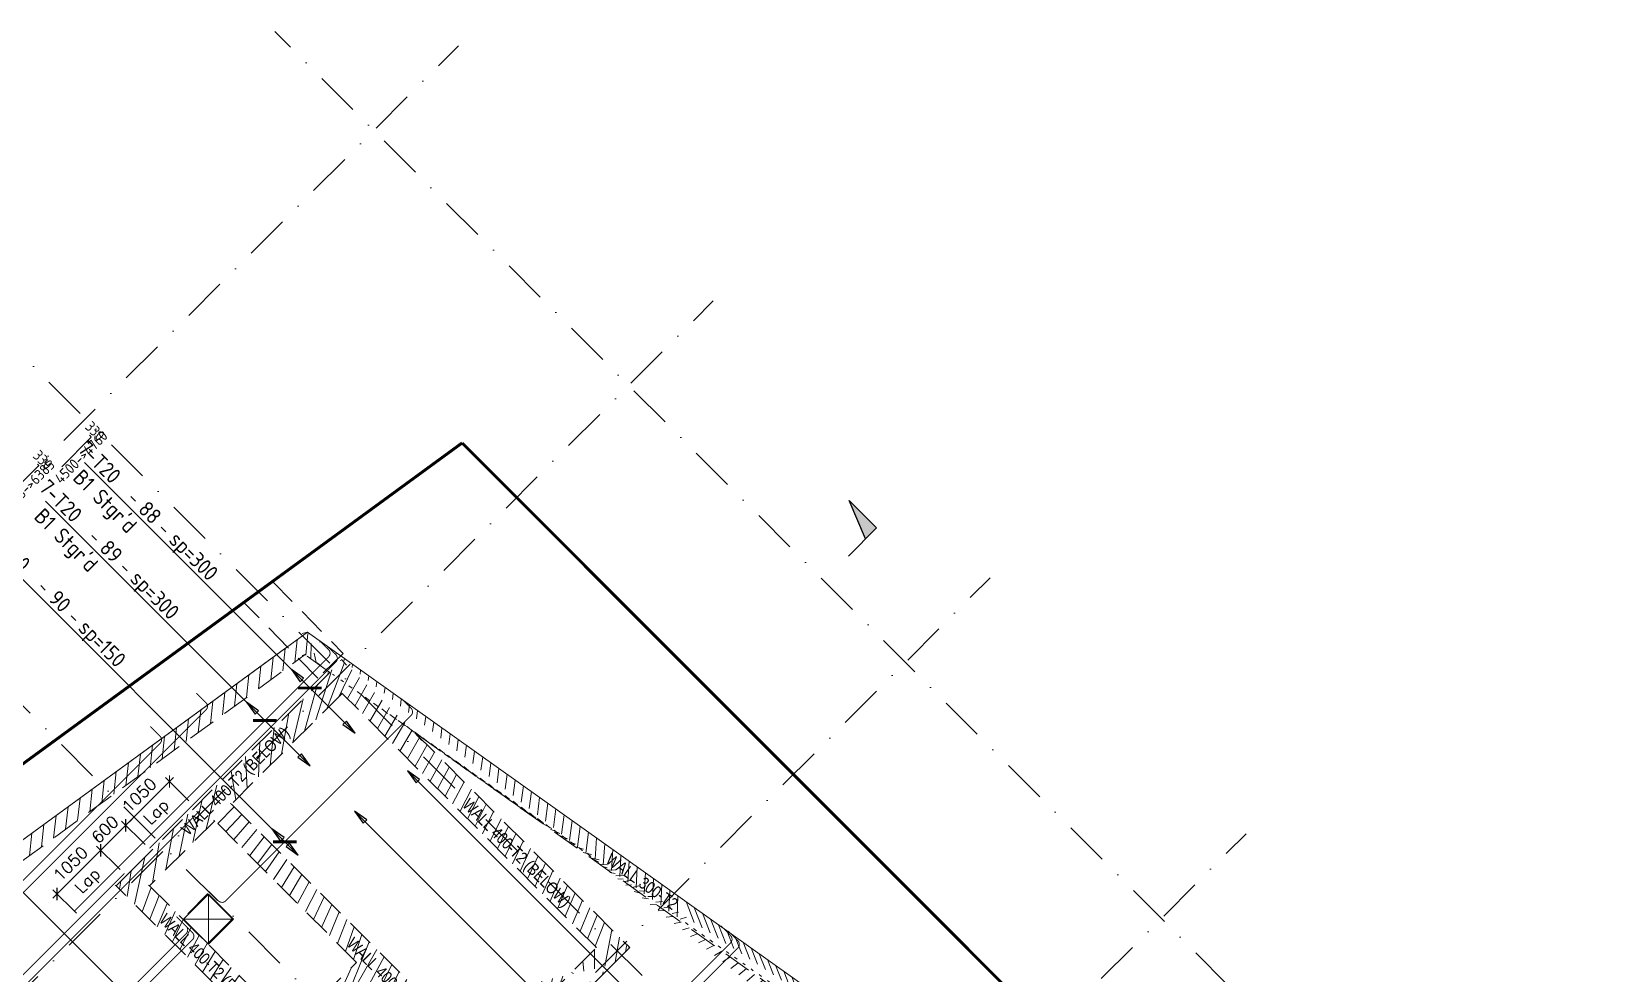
# Model space of a CAD drawing. Extents: x 660761725 to 1323371458, y 2734871439 to 5470067957.
# Drawn here: x 661347656 to 661374334, y 2735077402 to 2735093403 of the extents above; entities that cross this region are included whole.
import ezdxf
from ezdxf.enums import TextEntityAlignment as Align

# ---------------------------------------------------------------- set-up
doc = ezdxf.new("R2010")
doc.units = 0
for name, pattern in [('AXES', [1.95, 1.2, -0.25, 0.25, -0.25]), ('CENTER2', [28.575000000000003, 19.05, -3.175, 3.175, -3.175]), ('Hidden', [714.375, 476.25, -238.125]), ('sbp_axis_short', [10, 5, -2.5, 0, -2.5])]:
    doc.linetypes.add(name, pattern=pattern)
doc.layers.add('A-DETL', color=5, linetype='Continuous', lineweight=9, true_color=0x0000ff)
for name, color, linetype, lineweight in [('A-FLOR-PATT', 7, 'Continuous', 15), ('A-GENM', 7, 'Continuous', 9), ('A-ROOF', 7, 'Continuous', 15), ('A-WALL', 7, 'Continuous', 15), ('A-WALL-IDEN', 7, 'Continuous', 9), ('S-GRID', 7, 'Continuous', 9), ('S-MATCH LNE', 5, 'CENTER2', 40)]:
    doc.layers.add(name, color=color, linetype=linetype, lineweight=lineweight)
for name, color, linetype in [('S-AXIS', 20, 'AXES'), ('S-RBAR-T16', 201, 'Continuous'), ('S-RBAR-T20', 10, 'Continuous'), ('S-RDIMO', 8, 'Continuous'), ('S-RSYMB', 7, 'Continuous'), ('S-SCEL-INDT', 222, 'Continuous'), ('S-SIMPLETEXT', 7, 'Continuous')]:
    doc.layers.add(name, color=color, linetype=linetype)
doc.styles.add('Arial Narrow_1', font='ARIALN.TTF', dxfattribs={"height": 199.9999999999998})
doc.styles.add('ARMACAD', font='isocp.shx')
doc.styles.add('ROMANS', font='romans.shx')
doc.dimstyles.new('S-DIMI-100', dxfattribs={"dimscale": 100, "dimtxt": 2, "dimasz": 1.5, "dimexe": 1, "dimexo": 1, "dimgap": 1, "dimtad": 1, "dimdec": 0, "dimzin": 12, "dimdsep": 46, "dimtxsty": 'ROMANS', "dimblk": 'ARCHTICK', "dimcen": 0.09, "dimdle": 1, "dimclrd": 8, "dimclre": 8, "dimclrt": 4, "dimadec": 0, "dimazin": 3, "dimtfac": 1, "dimtdec": 0, "dimtix": 1, "dimtmove": 1, "dimatfit": 3, "dimtolj": 1, "dimtzin": 0, "dimarcsym": 0})
pattern_1 = [(74.99999999999999, (0, 0), (-153.3407249233896, 41.08752341002518), [])]

# ---------------------------------------------------------------- blocks, each defined once
blk = doc.blocks.new('I am… All Range.')
at = {"layer": 'S-GRID', "color": 8, "linetype": 'sbp_axis_short', "lineweight": 13, "ltscale": 150}
for p, q in [((662699205.5044558, 2734567163.969937), (662676662.055647, 2734589707.418746)), ((662613679.1571203, 2734523360.248725), (662679782.7279356, 2734589463.81954)), ((662618010.1861551, 2734519029.21969), (662684113.7569702, 2734585132.790505)), ((662671765.3411871, 2734584810.704287), (662694307.7183684, 2734562268.327105)), ((662668795.4927062, 2734581840.855805), (662691337.8698875, 2734559298.478624)), ((662622712.44625, 2734514326.959595), (662688816.0170653, 2734580430.53041)), ((662627061.1529542, 2734509978.252891), (662693164.7237693, 2734576081.823706))]:
    blk.add_line(p, q, dxfattribs=at)
blk = doc.blocks.new('*U1141')
at = {"layer": 'S-SCEL-INDT'}
blk.add_line((-1.598034076772778e-05, -9.017526509425661), (-4.236298395894313e-05, 0), dxfattribs=at)
blk.add_lwpolyline([(-1.598034251388655e-05, -9.017526509426535), (-2.729673832266011e-05, -5.517526509764139), (8.74998401881464, -9.017498218424205), (-1.598034251388655e-05, -9.017526509426535)], dxfattribs=at)
blk.add_solid([(8.749984018815223, -9.017498218424496), (-1.598034076772778e-05, -9.017526509423043), (4.374978361036412, -7.267512364094754), (-2.729674239717861e-05, -5.517526509763265)], dxfattribs=at)
blk = doc.blocks.new('I am… Limitless.')
at = {"layer": 'S-SCEL-INDT', "xscale": 75.00000000000097, "yscale": 75.00000000000097, "zscale": 75.00000000000097, "rotation": 135.000370696447}
blk.add_blockref('*U1141', (662399198.5968269, 2734580797.873741), dxfattribs=at)
blk = doc.blocks.new('I am… Atomic.')
at = {"layer": 'A-FLOR-PATT', "transparency": 33554600}
h = blk.add_hatch(dxfattribs=at)
h.set_pattern_fill('ANSI31', color=8, scale=50, angle=30, style=0)
h.set_pattern_definition(pattern_1)
edge = h.paths.add_edge_path()
edge.add_line((662389967.6433319, 2734579123.010657), (662390007.8012236, 2734579503.468677))
edge.add_line((662342114.705975, 2734544592.546931), (662390007.8012234, 2734579503.468677))
edge.add_line((662363195.8073889, 2734559608.047176), (662389967.7690635, 2734579123.040917))
edge.add_line((662362417.6524743, 2734559040.823584), (662363719.8899552, 2734559990.06879))
edge.add_line((662346720.4841449, 2734547598.623516), (662362783.6519626, 2734559307.613063))
edge.add_line((662345821.5310795, 2734546943.346041), (662347578.010761, 2734548223.703842))
edge.add_line((662342292.6126368, 2734544370.997322), (662346307.4227723, 2734547297.529027))
edge.add_line((662325865.2845687, 2734528370.671522), (662342114.6925843, 2734544592.5523))
edge.add_line((662340490.7204528, 2734542572.157625), (662342149.9785906, 2734544228.604904))
edge.add_line((662339422.0417168, 2734541505.28928), (662341320.3495216, 2734543400.381265))
edge.add_line((662336597.6306283, 2734538685.662872), (662340136.8031961, 2734542218.839921))
edge.add_line((662332705.8949801, 2734534800.520002), (662336243.7133716, 2734538332.345168))
edge.add_line((662332253.0745114, 2734534348.466631), (662332782.9359009, 2734534877.430412))
edge.add_line((662326312.3910785, 2734528417.846987), (662332351.9776915, 2734534447.202265))
edge.add_line((662325865.2845687, 2734528370.671522), (662326312.3910785, 2734528417.846987))
h = blk.add_hatch(dxfattribs=at)
h.set_pattern_fill('ANSI31', color=8, scale=50, angle=30, style=0)
h.set_pattern_definition(pattern_1)
edge = h.paths.add_edge_path()
edge.add_line((662389967.6433319, 2734579123.010657), (662390007.8012236, 2734579503.468677))
edge.add_line((662390178.8400514, 2734578972.951882), (662393574.2351673, 2734576558.543434))
edge.add_line((662390389.9110394, 2734578822.862847), (662389967.7690635, 2734579123.040917))
edge.add_line((662401600.1085552, 2734571260.373601), (662390007.8012234, 2734579503.468677))
edge.add_line((662401045.2346829, 2734570742.112331), (662400996.5411683, 2734571280.666277))
edge.add_line((662400996.5411683, 2734571280.666277), (662391834.41239, 2734577795.702194))
edge.add_line((662401631.7932035, 2734570909.939), (662401600.1085552, 2734571260.373601))
edge.add_line((662398386.0115408, 2734568087.393885), (662401045.2346829, 2734570742.112331))
edge.add_line((662378065.801715, 2734545768.423274), (662383150.2610395, 2734551353.010825))
edge.add_line((662383150.2610395, 2734551353.010825), (662388234.7203641, 2734556937.598375))
edge.add_line((662388234.7203641, 2734556937.598375), (662393319.1796887, 2734562522.185926))
edge.add_line((662393319.1796887, 2734562522.185926), (662398403.6390133, 2734568106.773477))
edge.add_line((662377177.0145457, 2734544792.211362), (662378389.7704264, 2734546124.258873))
edge.add_line((662345219.5168241, 2734509691.243385), (662350637.7770958, 2734515642.46591))
edge.add_line((662350637.7770958, 2734515642.46591), (662356056.0373675, 2734521593.688435))
edge.add_line((662356056.0373675, 2734521593.688435), (662361474.2976393, 2734527544.91096))
edge.add_line((662361474.2976393, 2734527544.91096), (662366892.5579109, 2734533496.133485))
edge.add_line((662366892.5579109, 2734533496.133485), (662372310.8181826, 2734539447.35601))
edge.add_line((662372310.8181826, 2734539447.35601), (662377729.0784543, 2734545398.578536))
edge.add_line((662345267.5598451, 2734509156.384884), (662400082.3408674, 2734569362.972085))
edge.add_line((662401418.6805061, 2734570690.601139), (662400941.3227103, 2734570214.051982))
edge.add_line((662400082.3408674, 2734569362.972085), (662401631.7932035, 2734570909.939))
h = blk.add_hatch(dxfattribs=at)
h.set_pattern_fill('ANSI31', color=8, scale=50, angle=30, style=0)
h.set_pattern_definition(pattern_1)
h.paths.add_polyline_path([(662390598.7475477, 2734578465.579719), (662388715.9077953, 2734576585.929477), (662393033.5280749, 2734572268.306242), (662394916.3678274, 2734574147.956483)], flags=16)
h.paths.add_polyline_path([(662390839.3164489, 2734573896.731206), (662388432.7739979, 2734576303.275305), (662387325.0130155, 2734575197.390858), (662389731.5554665, 2734572790.846759)], flags=16)
h.paths.add_polyline_path([(662390368.5953544, 2734572861.041639), (662386723.2477131, 2734569221.869177), (662388351.2029004, 2734567593.912876), (662391996.5505418, 2734571233.085337)], flags=16)
edge = h.paths.add_edge_path()
edge.add_line((662387041.8903742, 2734575480.513693), (662390592.252198, 2734579033.96361))
edge.add_line((662390595.7468959, 2734579030.091289), (662391834.41239, 2734577795.702194))
edge.add_line((662387041.8903742, 2734575480.513693), (662386758.7565768, 2734575197.859521))
edge.add_line((662389448.4216691, 2734572508.192587), (662386758.7565768, 2734575197.859521))
edge.add_line((662388351.1917443, 2734567028.135869), (662386156.9912745, 2734569222.337841))
edge.add_line((662386156.9912745, 2734569222.337841), (662386440.1250719, 2734569504.992013))
edge.add_line((662386440.1250719, 2734569504.992013), (662389448.4216691, 2734572508.192587))
edge.add_line((662395199.4904686, 2734573864.833648), (662388634.3255417, 2734567310.790041))
edge.add_line((662388351.1917443, 2734567028.135869), (662388634.3255417, 2734567310.790041))
edge.add_line((662390580.9457026, 2734573073.032268), (662392208.9008899, 2734571445.075966))
edge.add_line((662392208.9008899, 2734571445.075966), (662392750.3942775, 2734571985.65207))
edge.add_line((662395199.4904686, 2734573864.833648), (662395482.624266, 2734574147.48782))
edge.add_line((662391834.41239, 2734577795.702194), (662395482.624266, 2734574147.48782))
edge.add_line((662392750.3942775, 2734571985.65207), (662391122.4390903, 2734573613.608371))
at = {"layer": 'A-DETL', "color": 8, "linetype": 'Hidden', "lineweight": 9}
for p, q in [((662363195.8073889, 2734559608.047176), (662389967.7690635, 2734579123.040917)), ((662389967.6433319, 2734579123.010657), (662389919.3195813, 2734579111.380624)), ((662390389.9110394, 2734578822.862847), (662389967.7690635, 2734579123.040917)), ((662390592.252198, 2734579033.96361), (662390561.8434571, 2734579023.801381)), ((662390592.252198, 2734579033.96361), (662390577.8165231, 2734579039.74738)), ((662390672.3216735, 2734578945.242155), (662390592.252198, 2734579033.96361)), ((662387041.8903742, 2734575480.513693), (662390389.9110394, 2734578822.862847)), ((662390345.7961742, 2734578808.120199), (662390389.9110394, 2734578822.862847)), ((662390598.7475477, 2734578465.579719), (662388715.9077953, 2734576585.929477)), ((662390598.7475477, 2734578465.579719), (662390577.8052076, 2734578473.970437)), ((662394916.3678274, 2734574147.956483), (662390598.7475477, 2734578465.579719)), ((662400996.5411683, 2734571280.666277), (662391834.41239, 2734577795.702194)), ((662391834.41239, 2734577795.702194), (662391950.5722613, 2734577666.990563)), ((662391834.41239, 2734577795.702194), (662395482.624266, 2734574147.48782)), ((662388694.9647131, 2734576594.320492), (662388715.9077953, 2734576585.929477)), ((662388715.9077953, 2734576585.929477), (662393033.5280749, 2734572268.306242)), ((662388432.7739979, 2734576303.275305), (662387325.0130155, 2734575197.390858)), ((662388432.7739979, 2734576303.275305), (662388411.8308041, 2734576311.666365)), ((662390839.3164489, 2734573896.731206), (662388432.7739979, 2734576303.275305)), ((662387041.8903742, 2734575480.513693), (662386758.7565768, 2734575197.859521)), ((662386758.7565768, 2734575197.859521), (662386737.8128828, 2734575206.250782)), ((662389448.4216691, 2734572508.192587), (662386758.7565768, 2734575197.859521)), ((662387325.0130155, 2734575197.390858), (662387304.0693852, 2734575205.782093)), ((662387325.0130155, 2734575197.390858), (662389731.5554665, 2734572790.846759)), ((662388311.1330523, 2734575061.079509), (662387886.9457616, 2734574636.892551)), ((662388322.3579613, 2734575049.835546), (662388311.1330523, 2734575061.079509)), ((662388327.2305962, 2734575054.629898), (662388311.1330523, 2734575061.079509)), ((662387886.9457616, 2734574636.892551), (662388310.4308417, 2734574212.68864)), ((662387886.9457616, 2734574636.892551), (662387902.5299001, 2734574630.64864)), ((662388310.4308417, 2734574212.68864), (662388315.4251586, 2734574217.682953)), ((662388327.0968033, 2734574206.011288), (662388310.4308417, 2734574212.68864)), ((662393033.5280749, 2734572268.306242), (662394916.3678274, 2734574147.956483)), ((662394916.3678274, 2734574147.956483), (662394895.4247582, 2734574156.347494)), ((662395199.4904686, 2734573864.833648), (662395482.624266, 2734574147.48782)), ((662395482.624266, 2734574147.48782), (662395461.6812607, 2734574155.878805)), ((662395199.4904686, 2734573864.833648), (662388634.3255417, 2734567310.790041)), ((662389731.5554665, 2734572790.846759), (662390839.3164489, 2734573896.731206)), ((662390839.3164489, 2734573896.731206), (662390818.3728489, 2734573905.122429))]:
    blk.add_line(p, q, dxfattribs=at)
blk.add_lwpolyline([(662389415.5158564, 2734580367.330157), (662390614.7641478, 2734579143.749458), (662390184.5302789, 2734578725.533085), (662388925.8892986, 2734580009.711539)], dxfattribs=at)
at = {"layer": 'A-GENM', "color": 8}
for points in [[(662388327.2305962, 2734575054.629898), (662388327.2138625, 2734574205.964387)], [(662388751.914558, 2734574629.945645), (662387902.5299001, 2734574630.64864)]]:
    blk.add_lwpolyline(points, dxfattribs=at)
at = {"layer": 'A-ROOF', "color": 8, "lineweight": 13}
for p, q in [((662389966.2091329, 2734579493.458746), (662390007.6754917, 2734579503.438417)), ((662401600.1085552, 2734571260.373601), (662390007.8012234, 2734579503.468677)), ((662389680.6962347, 2734579264.969228), (662342118.9841868, 2734544586.677794)), ((662387902.5299001, 2734574630.64864), (662388327.2305962, 2734575054.629898)), ((662388734.6181326, 2734574636.875597), (662388322.392976, 2734575049.800472)), ((662388327.2305962, 2734575054.629898), (662388751.914558, 2734574629.945645)), ((662388327.2138621, 2734574205.964387), (662387902.5299001, 2734574630.64864)), ((662388315.4602314, 2734574217.718026), (662388734.6181326, 2734574636.875597)), ((662388751.914558, 2734574629.945645), (662388327.2138621, 2734574205.964387)), ((662388751.914558, 2734574629.945645), (662388734.6181326, 2734574636.875597))]:
    blk.add_line(p, q, dxfattribs=at)
at = {"layer": 'A-WALL', "color": 8, "lineweight": 13}
for p, q in [((662342114.705975, 2734544592.546931), (662390007.8012234, 2734579503.468677)), ((662390007.6754918, 2734579503.438417), (662389917.7598916, 2734579481.798512))]:
    blk.add_line(p, q, dxfattribs=at)
at = {"layer": 'S-MATCH LNE', "ltscale": 50, "const_width": 50}
for points in [[(662361713.0110677, 2734560133.682059), (662392634.5624754, 2734582718.491432)], [(662392634.5624754, 2734582718.491432), (662410357.5035155, 2734564995.550393)]]:
    blk.add_lwpolyline(points, dxfattribs=at)
at = {"layer": 'A-WALL-IDEN', "color": 8, "char_height": 199.9999999999998, "attachment_point": 1, "style": 'Arial Narrow_1'}
for s, insert, width, rotation in [('WALL 400-T2 (BELOW)', (662387842.4212717, 2734576179.910843), 3070.463124999997, 45.00000000000009), ('WALL 400-T2 (BELOW)', (662392766.9242504, 2734576699.614223), 3070.463124999997, 314.99999999999983), ('WALL 300-T2', (662395172.6044979, 2734575759.863801), 1771.729374999998, 324.5840065665538), ('WALL 400-T2 (BELOW)', (662387615.9619447, 2734574744.153378), 3070.463124999997, 314.99999999999983), ('WALL 400-T2 (BELOW)', (662390801.6558517, 2734574337.389121), 3070.463124999997, 315.0000000000053)]:
    blk.add_mtext(s, dxfattribs=dict(at, insert=insert, width=width, rotation=rotation))
blk = doc.blocks.new('_ARCHTICK')
at = {"color": 0, "linetype": 'ByBlock', "const_width": 0.15}
blk.add_lwpolyline([(-0.5, -0.5), (0.5, 0.5)], dxfattribs=at)
blk = doc.blocks.new('*D190')
at = {"layer": 'S-RBAR-T16', "color": 8, "lineweight": -2, "transparency": 16777216}
for p, q in [((661350073.134093, 2735080734.043133), (661349189.2503929, 2735079850.15988)), ((661350329.5109242, 2735080336.24478), (661349931.7127368, 2735080734.043169)), ((661349587.048804, 2735079593.78266), (661349189.2504287, 2735079991.581236))]:
    blk.add_line(p, q, dxfattribs=at)
at = {"layer": 'S-RBAR-T16', "color": 8, "lineweight": -2, "transparency": 16777216, "xscale": 150, "yscale": 150, "zscale": 150}
for p, rotation in [((661350002.4233971, 2735080663.332473), 44.99998551098074), ((661349259.9610889, 2735079920.87054), 224.9999855109808)]:
    blk.add_blockref('_ARCHTICK', p, dxfattribs=dict(at, rotation=rotation))
at = {"layer": 'S-RBAR-T16', "color": 4, "transparency": 16777216, "char_height": 200, "attachment_point": 5, "rotation": 44.999985510980764, "style": 'ROMANS'}
for s, insert in [('\\A1;1050', (661349489.7709227, 2735080433.522899)), ('\\A1;Lap', (661349796.1837837, 2735080127.109882))]:
    blk.add_mtext(s, dxfattribs=dict(at, insert=insert))
blk = doc.blocks.new('*D191')
at = {"layer": 'S-RBAR-T16', "color": 8, "lineweight": -2, "transparency": 16777216}
for p, q in [((661348906.407906, 2735079567.316942), (661348022.5242057, 2735078683.433689)), ((661349162.7847365, 2735079169.51859), (661348764.9865496, 2735079567.316978)), ((661348420.3226166, 2735078427.056469), (661348022.5242414, 2735078824.855045))]:
    blk.add_line(p, q, dxfattribs=at)
at = {"layer": 'S-RBAR-T16', "color": 8, "lineweight": -2, "transparency": 16777216, "xscale": 150, "yscale": 150, "zscale": 150}
for p, rotation in [((661348835.6972098, 2735079496.606282), 44.99998551098074), ((661348093.2349017, 2735078754.14435), 224.9999855109808)]:
    blk.add_blockref('_ARCHTICK', p, dxfattribs=dict(at, rotation=rotation))
at = {"layer": 'S-RBAR-T16', "color": 4, "transparency": 16777216, "char_height": 200, "attachment_point": 5, "rotation": 44.999985510980764, "style": 'ROMANS'}
for s, insert in [('\\A1;1050', (661348323.0447354, 2735079266.796709)), ('\\A1;Lap', (661348629.4575964, 2735078960.383692))]:
    blk.add_mtext(s, dxfattribs=dict(at, insert=insert))
blk = doc.blocks.new('*D192')
at = {"layer": 'S-RBAR-T16', "color": 8, "lineweight": -2, "transparency": 16777216}
for p, q in [((661349259.9611964, 2735079920.870432), (661348835.6970208, 2735079496.606471)), ((661349587.048804, 2735079593.78266), (661349189.2505362, 2735079991.581128)), ((661349259.9611964, 2735079920.870432), (661349366.0272405, 2735080026.936423)), ((661349162.7847365, 2735079169.51859), (661348764.9863605, 2735079567.317167)), ((661348835.6970208, 2735079496.606471), (661348729.6309769, 2735079390.540481))]:
    blk.add_line(p, q, dxfattribs=at)
at = {"layer": 'S-RBAR-T16', "color": 8, "lineweight": -2, "transparency": 16777216, "xscale": 150, "yscale": 150, "zscale": 150}
for p, rotation in [((661349259.9611964, 2735079920.870432), 224.9999855109808), ((661348835.6970208, 2735079496.606471), 44.99998551098076)]:
    blk.add_blockref('_ARCHTICK', p, dxfattribs=dict(at, rotation=rotation))
at = {"layer": 'S-RBAR-T16', "color": 4, "transparency": 16777216, "insert": (661348906.4077885, 2735079850.159844), "char_height": 200, "attachment_point": 5, "rotation": 44.999985510980764, "style": 'ROMANS'}
blk.add_mtext('\\A1;600', dxfattribs=at)
blk = doc.blocks.new('CADF_02')
at = {"color": 0}
blk.add_lwpolyline([(0, 0), (2.5, -0.4166666679084301), (2.5, 0.4166666679084301)], close=True, dxfattribs=at)
blk = doc.blocks.new('cadf_04')
at = {"color": 8, "const_width": 0.5000000000000002}
blk.add_lwpolyline([(1.414213560521603, 1.414213564246893), (-1.414213556796312, -1.414213556796312)], dxfattribs=at)
blk = doc.blocks.new('cadf_10')
at = {"color": 1}
for p, q in [((-4.158496580606208, 1.201089783226742), (-5.644468778018359, 1.201089783226742)), ((4.158496580606207, 1.201089783226742), (5.644468778018359, 1.201089783226742))]:
    blk.add_line(p, q, dxfattribs=at)
at = {"style": 'ARMACAD'}
for tag, p in [('$COM1', (-10.93526643674234, 2.542619974829577)), ('$COM2', (-9.757982686735758, -5.302973364669228))]:
    blk.add_attdef(tag, text='', height=3.5, dxfattribs=at).set_placement(p, align=Align.BOTTOM_RIGHT)
at = {"color": 1, "style": 'ARMACAD'}
blk.add_attdef('$NUM', text='', height=3.5, dxfattribs=at).set_placement((0, 0), align=Align.CENTER)
blk = doc.blocks.new('*U471', base_point=(661348106.9565454, 2735086638.084865))
at = {"layer": 'S-RSYMB'}
blk.add_lwpolyline([(661347879.7128328, 2735086368.443992), (661348375.8882883, 2735086864.61942, 0.4142135623730951), (661348375.8882887, 2735086883.085953), (661348351.2485055, 2735086907.725738)], format="xyb", dxfattribs=at)
at = {"layer": 'S-RSYMB', "style": 'ARMACAD'}
for tag, rotation, p in [('D1', 314.9999984353111, (661348444.8856792, 2735086976.723123)), ('D0', 44.99999841592458, (661348209.117838, 2735086535.214424))]:
    blk.add_attdef(tag, text='', height=180, rotation=rotation, dxfattribs=at).set_placement(p, align=Align.MIDDLE_CENTER)
blk = doc.blocks.new('*U472', base_point=(661347127.3057715, 2735085658.43409))
at = {"layer": 'S-RSYMB'}
blk.add_lwpolyline([(661346895.9132535, 2735085393.840543), (661347393.0715424, 2735085890.998804, 0.4142135623730951), (661347393.0715427, 2735085904.719798), (661347374.763704, 2735085923.027638)], format="xyb", dxfattribs=at)
at = {"layer": 'S-RSYMB', "style": 'ARMACAD'}
for tag, rotation, p in [('D1', 314.9999984353111, (661347465.2349054, 2735085995.190995)), ('D0', 44.99999841200315, (661347225.8096756, 2735085561.102391))]:
    blk.add_attdef(tag, text='', height=180, rotation=rotation, dxfattribs=at).set_placement(p, align=Align.MIDDLE_CENTER)

msp = doc.modelspace()

# ---------------------------------------------------------------- linework, layer by layer
at = {"layer": 'S-RBAR-T20', "const_width": 16}
for points in [[(661348389.6301976, 2735078466.501773), (661352705.0534638, 2735082781.9248, 0.4142135623730951), (661352705.0534672, 2735082904.607827), (661352541.3582518, 2735083068.303051)], [(661349662.1359018, 2735079527.448441), (661352828.6938406, 2735082694.006205, 0.4142135623730951), (661352828.693844, 2735082816.689231), (661352664.9986286, 2735082980.384456)], [(661343980.5973054, 2735075238.043392), (661350622.3686626, 2735081879.814382, 0.4142135623730951), (661350622.3686659, 2735082002.497409), (661350458.6734506, 2735082166.192633)], [(661350671.2224101, 2735078800.670838), (661350834.9176254, 2735078636.975614, 0.4142135623730951), (661350957.600652, 2735078636.97561), (661354106.2106624, 2735081785.585446, 0.4142135623730951), (661354106.2106657, 2735081908.268473), (661353942.5154504, 2735082071.963697)], [(661342708.0916013, 2735074177.096725), (661349841.897219, 2735081310.901947, 0.4142135623730951), (661349841.8972223, 2735081433.584974), (661349678.2020069, 2735081597.280198)], [(661344544.8680757, 2735072340.320147), (661350286.2196134, 2735078081.671366, 0.4142135623730951), (661350286.2196168, 2735078204.354393), (661350122.5244014, 2735078368.049617)], [(661345817.3737799, 2735073401.266814), (661350391.9990963, 2735077975.891878, 0.4142135623730951), (661350391.9990996, 2735078098.574904), (661350228.3038843, 2735078262.270129)], [(661354232.915813, 2735072623.215826), (661359534.9801952, 2735077925.278602, 0.4142135623730951), (661359534.9802138, 2735078047.961628), (661359371.2850187, 2735078211.656873)], [(661355505.4215916, 2735073684.162418), (661359658.6205423, 2735077837.360027, 0.4142135623730951), (661359658.6205621, 2735077960.043053), (661359494.9253687, 2735078123.738299)]]:
    msp.add_lwpolyline(points, format="xyb", dxfattribs=at)
for points in [[(661344782.4434056, 2735074436.197249), (661350506.0055444, 2735080159.759071)], [(661343509.9377012, 2735073375.250582), (661349237.8718216, 2735079103.184385)]]:
    msp.add_lwpolyline(points, dxfattribs=at)
at = {"layer": 'S-RDIMO'}
for p, q in [((661352074.0126991, 2735082564.962693), (661348556.6768347, 2735086082.298536)), ((661351308.8664317, 2735082011.375433), (661347897.3100799, 2735085422.931761)), ((661351743.5674986, 2735079858.71659), (661347038.3312014, 2735084563.952865)), ((661353155.560614, 2735081483.414721), (661352074.0126995, 2735082564.962694)), ((661352390.414346, 2735080929.827459), (661351308.8664317, 2735082011.375433)), ((661354046.0053316, 2735080848.127124), (661359383.1927887, 2735075510.937526)), ((661353147.5897106, 2735080161.27066), (661358484.7772728, 2735074824.08118)), ((661352189.1655873, 2735079413.118477), (661351743.5674986, 2735079858.71659))]:
    msp.add_line(p, q, dxfattribs=at)
msp.add_lwpolyline([(661349196.0966651, 2735077099.686932), (661340207.8928643, 2735086087.89126)], dxfattribs=at)

# ---------------------------------------------------------------- block references
at = {"layer": 'S-AXIS'}
for name, p in [('I am… All Range.', (-1324871.764261603, 503695.4297404289)), ('I am… Atomic.', (-1037661.144730687, 503695.4297404289)), ('I am… Limitless.', (-1037661.144730687, 503695.4297404289))]:
    msp.add_blockref(name, p, dxfattribs=at)
at = {"layer": 'S-RDIMO'}
for name, p, xscale, yscale, zscale, rotation in [('CADF_02', (661352074.0126991, 2735082564.962694), 100, 100, 100, 314.9999984433038), ('cadf_04', (661352386.8314936, 2735082252.143882), 100, 100, 100, 134.9999984497626), ('CADF_02', (661351308.8664317, 2735082011.375433), 100, 100, 100, 314.9999984275158), ('cadf_04', (661351621.6852261, 2735081698.556621), 100, 100, 100, 134.9999983951767), ('CADF_02', (661353155.560614, 2735081483.414721), 100, 100, 100, 134.9999984654069), ('CADF_02', (661352390.414346, 2735080929.827459), 100, 100, 100, 134.9999984275157), ('CADF_02', (661354046.005331, 2735080848.127124), 100, 100, 100, 314.9999885111753), ('CADF_02', (661353147.5897106, 2735080161.27066), 100, 100, 100, 314.9999897045286), ('CADF_02', (661351743.5674988, 2735079858.71659), 99.99999999999996, 99.99999999999996, 99.99999999999996, 314.9999983675532), ('cadf_04', (661351961.4545878, 2735079640.829488), 99.99999999999994, 99.99999999999994, 99.99999999999994, 134.9999983072416), ('CADF_02', (661352189.1655874, 2735079413.118476), 100, 100, 100, 134.9999983598892)]:
    msp.add_blockref(name, p, dxfattribs=dict(at, xscale=xscale, yscale=yscale, zscale=zscale, rotation=rotation))
at = {"layer": 'S-RSYMB'}
for name, p, values in [('*U471', (661348399.1590872, 2735086278.556199, 1e-08), {'D0': '4500->4760', 'D1': '330'}), ('*U472', (661347512.5621831, 2735085790.023965, 1e-08), {'D0': '6125->6385', 'D1': '330'})]:
    msp.add_blockref(name, p, dxfattribs=at).add_auto_attribs(values)
at = {"layer": 'S-SIMPLETEXT'}
ref = msp.add_blockref('cadf_10', (661349579.1378422, 2735085139.387042), dxfattribs=dict(at, xscale=75.00000000190856, yscale=75, zscale=75, rotation=315.0000000160989))
ref.add_attrib('$NUM', '88', dxfattribs={"color": 1, "height": 262.5, "rotation": 315.0000016098911, "style": 'ARMACAD', "flags": 2}).set_placement((661349579.1378422, 2735085139.387042), align=Align.CENTER)
ref.add_attrib('$COM1', '7-T20         sp=300', dxfattribs={"height": 262.5, "rotation": 315.0000016098911, "style": 'ARMACAD', "flags": 2}).set_placement((661350668.501869, 2735084050.023015), align=Align.RIGHT)
ref = msp.add_blockref('cadf_10', (661348919.7710874, 2735084480.020267), dxfattribs=dict(at, xscale=75.00000000190856, yscale=75, zscale=75, rotation=315.0000000160989))
ref.add_attrib('$NUM', '89', dxfattribs={"color": 1, "height": 262.5, "rotation": 315.0000016098911, "style": 'ARMACAD', "flags": 2}).set_placement((661348919.7710874, 2735084480.020267), align=Align.CENTER)
ref.add_attrib('$COM1', '7-T20         sp=300', dxfattribs={"height": 262.5, "rotation": 315.0000016098911, "style": 'ARMACAD', "flags": 2}).set_placement((661350009.1351142, 2735083390.656241), align=Align.RIGHT)
ref = msp.add_blockref('cadf_10', (661348049.6845076, 2735083632.149072), dxfattribs=dict(at, xscale=75.00000000190857, yscale=75, zscale=75, rotation=315.0000000160989))
ref.add_attrib('$NUM', '90', dxfattribs={"color": 1, "height": 262.5, "rotation": 315.0000016098911, "style": 'ARMACAD', "flags": 2}).set_placement((661348049.6845076, 2735083632.149072), align=Align.CENTER)
ref.add_attrib('$COM1', '6-T20         sp=150', dxfattribs={"height": 262.5, "rotation": 315.0000016098911, "style": 'ARMACAD', "flags": 2}).set_placement((661349101.9254285, 2735082579.908151), align=Align.RIGHT)

# ---------------------------------------------------------------- texts
at = {"layer": 'S-SIMPLETEXT', "style": 'ARMACAD'}
for p in [(661349286.4638623, 2735084859.483434), (661348627.0971073, 2735084200.11666)]:
    msp.add_text("B1 Stgr'd", height=262.5, rotation=315, dxfattribs=at).set_placement(p, align=Align.RIGHT)

# ---------------------------------------------------------------- dimensions: what is measured, and where the dimension line sits
at = {"layer": 'S-RBAR-T16'}
for base, p1, p2, picture, middle in [((661349259.9610889, 2735079920.87054), (661350400.2215846, 2735080265.534084), (661349657.7594645, 2735079523.071963), '*D190', (661349631.1922431, 2735080292.101506)), ((661348093.2349017, 2735078754.14435), (661349233.4953969, 2735079098.807894), (661348491.0332768, 2735078356.345773), '*D191', (661348464.4660559, 2735079125.375316))]:
    dim = msp.add_linear_dim(base=base, p1=p1, p2=p2, angle=44.99998551098076, text='<>\\XLap', dimstyle='S-DIMI-100', dxfattribs=at)
    dim.commit()
    dim.dimension.update_dxf_attribs({"geometry": picture, "text_midpoint": middle})
dim = msp.add_linear_dim(base=(661348835.6970208, 2735079496.606471), p1=(661349657.7594645, 2735079523.071963), p2=(661349233.4953969, 2735079098.807894), angle=44.99998551098076, dimstyle='S-DIMI-100', dxfattribs=at)
dim.commit()
dim.dimension.update_dxf_attribs({"geometry": '*D192', "text_midpoint": (661348906.4077885, 2735079850.159844)})

doc.saveas('drawing.dxf')
